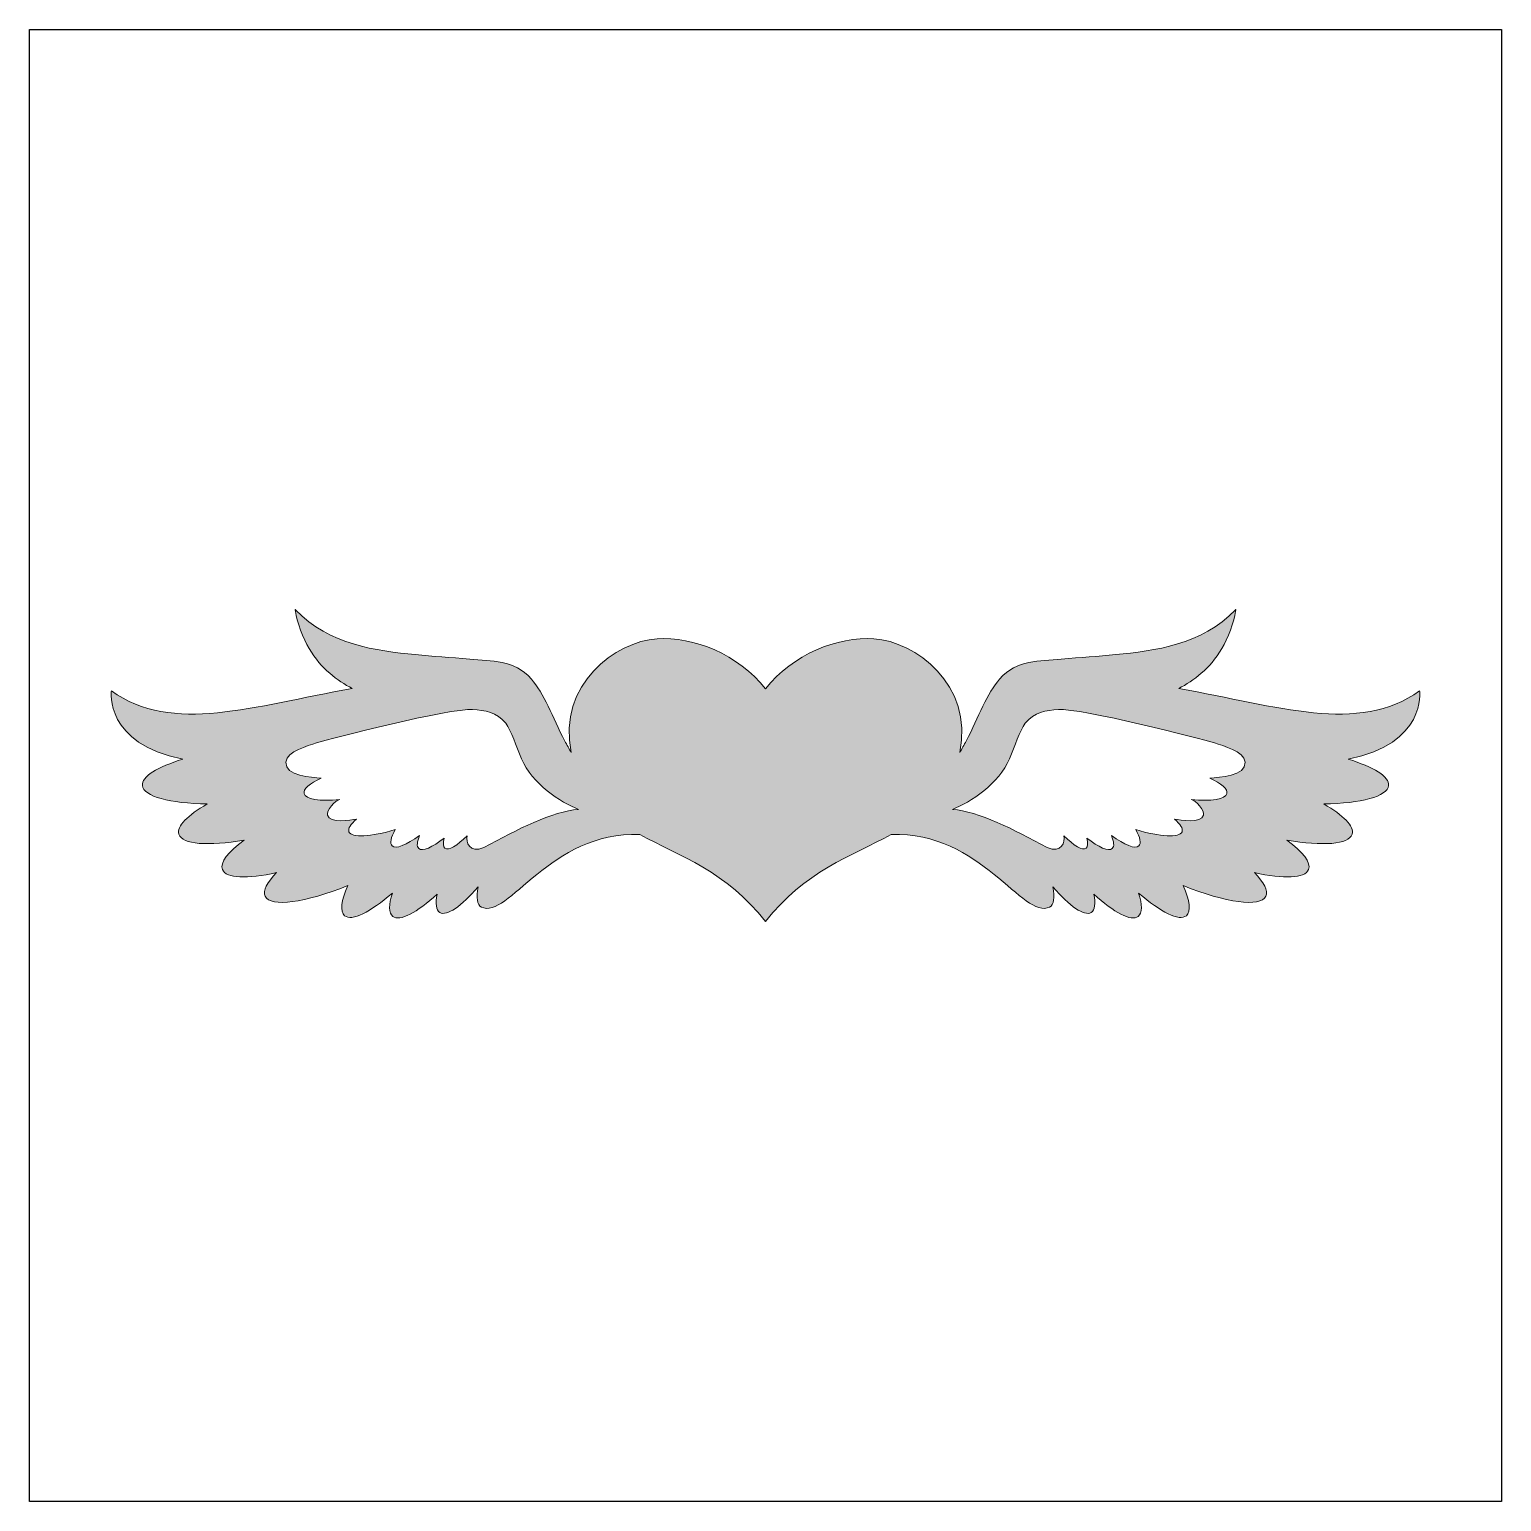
# Model space of a CAD drawing. Header units: inches. Extents: x 0 to 114, y 0 to 114.
import ezdxf

# ---------------------------------------------------------------- set-up
doc = ezdxf.new("R2010")
doc.units = ezdxf.units.IN
doc.header["$MEASUREMENT"] = 0
doc.layers.add('Image Background', color=7, linetype='Continuous')
doc.layers.add('Layer 1', color=7, linetype='Continuous')
picture_1 = doc.add_image_def('image1.png', size_in_pixel=(1350, 1350))

msp = doc.modelspace()

# ---------------------------------------------------------------- hatches: boundary and pattern name
at = {"layer": 'Layer 1', "true_color": 0x34abc6}
h = msp.add_hatch(color=143, dxfattribs=at)
h.dxf.hatch_style = 2
edge = h.paths.add_edge_path()
edge.add_spline(control_points=[(107.94, 62.94), (103.14, 59.56), (97.01, 61.74), (89.24, 63.13), (90.39, 63.74), (91.63, 64.62), (92.59, 66.24), (93.02, 66.97), (93.57, 68.35), (93.64, 69.12), (93.7, 69.28), (93.66, 69.32), (93.63, 69.23), (91.03, 66.51), (87.35, 66.05), (84.34, 65.76), (82.99, 65.63), (81.61, 65.54), (80.11, 65.4), (78.42, 65.25), (76.68, 65.39), (75.33, 63.86), (74.37, 62.77), (73.7, 60.92), (72.73, 59.05), (72.57, 58.74), (72.4, 58.45), (72.23, 58.16), (73.33, 63.44), (68.76, 66.8), (65.57, 66.99), (62.76, 67.16), (59.26, 65.8), (57.15, 63.11), (55.05, 65.8), (51.54, 67.16), (48.73, 66.99), (45.54, 66.8), (40.97, 63.44), (42.07, 58.16), (41.9, 58.45), (41.73, 58.74), (41.57, 59.05), (40.6, 60.92), (39.93, 62.77), (38.97, 63.86), (37.62, 65.39), (35.88, 65.25), (34.19, 65.4), (32.69, 65.54), (31.31, 65.63), (29.96, 65.76), (26.95, 66.05), (23.27, 66.51), (20.67, 69.23), (20.64, 69.32), (20.6, 69.28), (20.66, 69.12), (20.73, 68.35), (21.28, 66.97), (21.71, 66.24), (22.67, 64.62), (23.91, 63.74), (25.06, 63.13), (17.29, 61.74), (11.16, 59.56), (6.36, 62.94), (6.36, 62.94), (5.8, 58.82), (11.92, 57.64), (9.94, 57.04), (8.7, 56.29), (8.77, 55.59), (8.86, 54.74), (10.92, 54.21), (13.81, 54.17), (12.28, 53.29), (11.42, 52.43), (11.6, 51.82), (11.85, 51.01), (13.9, 50.88), (16.67, 51.36), (15.43, 50.44), (14.77, 49.61), (14.99, 49.07), (15.27, 48.37), (16.92, 48.33), (19.19, 48.83), (18.44, 48.07), (18.09, 47.42), (18.3, 47), (18.73, 46.11), (21.42, 46.5), (24.72, 47.82), (24.21, 46.67), (24.09, 45.81), (24.47, 45.49), (25.02, 45.02), (26.47, 45.76), (28.18, 47.25), (27.89, 46.35), (27.88, 45.69), (28.22, 45.43), (28.76, 45.01), (30.09, 45.73), (31.65, 47.17), (31.52, 46.44), (31.58, 45.93), (31.87, 45.74), (32.4, 45.41), (33.55, 46.23), (34.83, 47.72), (34.69, 46.9), (34.76, 46.32), (35.09, 46.16), (37.15, 45.13), (40.43, 52.06), (47.38, 51.79), (50.43, 50.16), (54.16, 48.89), (57.15, 45.03), (57.15, 45.03), (57.15, 45.03), (57.15, 45.03), (57.15, 45.03), (57.15, 45.03), (57.15, 45.03), (57.15, 45.03), (57.15, 45.03), (57.15, 45.03), (57.15, 45.03), (57.15, 45.03), (57.15, 45.03), (60.14, 48.89), (63.87, 50.16), (66.92, 51.79), (73.87, 52.06), (77.15, 45.13), (79.21, 46.16), (79.54, 46.32), (79.61, 46.9), (79.47, 47.72), (80.75, 46.23), (81.9, 45.41), (82.43, 45.74), (82.72, 45.93), (82.78, 46.44), (82.65, 47.17), (84.21, 45.73), (85.54, 45.01), (86.08, 45.43), (86.42, 45.69), (86.41, 46.35), (86.12, 47.25), (87.83, 45.76), (89.28, 45.02), (89.83, 45.49), (90.21, 45.81), (90.09, 46.67), (89.58, 47.82), (92.88, 46.5), (95.57, 46.11), (96, 47), (96.21, 47.42), (95.86, 48.07), (95.11, 48.83), (97.38, 48.33), (99.03, 48.37), (99.31, 49.07), (99.53, 49.61), (98.87, 50.44), (97.63, 51.36), (100.4, 50.88), (102.45, 51.01), (102.7, 51.82), (102.88, 52.43), (102.02, 53.29), (100.49, 54.17), (103.38, 54.21), (105.44, 54.74), (105.53, 55.59), (105.6, 56.29), (104.36, 57.04), (102.38, 57.64), (108.5, 58.82), (107.94, 62.94), (107.94, 62.94)], knot_values=[0, 0, 0, 0, 1, 1, 1, 2, 2, 2, 3, 3, 3, 4, 4, 4, 5, 5, 5, 6, 6, 6, 7, 7, 7, 8, 8, 8, 9, 9, 9, 10, 10, 10, 11, 11, 11, 12, 12, 12, 13, 13, 13, 14, 14, 14, 15, 15, 15, 16, 16, 16, 17, 17, 17, 18, 18, 18, 19, 19, 19, 20, 20, 20, 21, 21, 21, 22, 22, 22, 23, 23, 23, 24, 24, 24, 25, 25, 25, 26, 26, 26, 27, 27, 27, 28, 28, 28, 29, 29, 29, 30, 30, 30, 31, 31, 31, 32, 32, 32, 33, 33, 33, 34, 34, 34, 35, 35, 35, 36, 36, 36, 37, 37, 37, 38, 38, 38, 39, 39, 39, 40, 40, 40, 41, 41, 41, 42, 42, 42, 43, 43, 43, 44, 44, 44, 45, 45, 45, 46, 46, 46, 47, 47, 47, 48, 48, 48, 49, 49, 49, 50, 50, 50, 51, 51, 51, 52, 52, 52, 53, 53, 53, 54, 54, 54, 55, 55, 55, 56, 56, 56, 57, 57, 57, 58, 58, 58, 59, 59, 59, 60, 60, 60, 61, 61, 61, 62, 62, 62, 62], degree=3, periodic=1)
edge = h.paths.add_edge_path()
edge.add_spline(control_points=[(35.29, 50.78), (34.15, 50.28), (33.87, 51.24), (33.98, 51.69), (33.21, 50.92), (32.54, 50.52), (32.26, 50.72), (32.11, 50.84), (32.1, 51.12), (32.2, 51.52), (31.28, 50.79), (30.51, 50.45), (30.23, 50.71), (30.05, 50.87), (30.09, 51.23), (30.29, 51.72), (29.28, 50.97), (28.44, 50.63), (28.16, 50.91), (27.96, 51.1), (28.06, 51.57), (28.4, 52.18), (26.52, 51.6), (25.01, 51.5), (24.81, 52.01), (24.72, 52.26), (24.94, 52.6), (25.39, 52.99), (24.93, 52.92), (23.32, 52.62), (23.14, 53.29), (23.04, 53.65), (23.75, 54.46), (24.1, 54.5), (22.55, 54.35), (21.42, 54.51), (21.32, 54.97), (21.24, 55.32), (21.76, 55.76), (22.64, 56.17), (21.95, 56.24), (19.82, 56.31), (19.91, 57.41), (19.98, 58.27), (21.63, 58.68), (22.3, 58.9), (23.26, 59.22), (32.71, 61.63), (34.41, 61.49), (35.34, 61.42), (36.3, 61.33), (36.98, 60.43), (37.46, 59.79), (37.75, 58.73), (38.21, 57.66), (39.01, 55.74), (41.23, 54.29), (42.64, 53.74), (40.62, 53.6), (37.86, 52.19), (35.29, 50.78)], knot_values=[0, 0, 0, 0, 1, 1, 1, 2, 2, 2, 3, 3, 3, 4, 4, 4, 5, 5, 5, 6, 6, 6, 7, 7, 7, 8, 8, 8, 9, 9, 9, 10, 10, 10, 11, 11, 11, 12, 12, 12, 13, 13, 13, 14, 14, 14, 15, 15, 15, 16, 16, 16, 17, 17, 17, 18, 18, 18, 19, 19, 19, 20, 20, 20, 20], degree=3, periodic=1)
edge = h.paths.add_edge_path()
edge.add_spline(control_points=[(91.66, 56.17), (92.54, 55.76), (93.06, 55.32), (92.98, 54.97), (92.88, 54.51), (91.75, 54.35), (90.2, 54.5), (90.55, 54.46), (91.26, 53.65), (91.16, 53.29), (90.98, 52.62), (89.37, 52.92), (88.91, 52.99), (89.36, 52.6), (89.58, 52.26), (89.49, 52.01), (89.29, 51.5), (87.78, 51.6), (85.9, 52.18), (86.24, 51.57), (86.34, 51.1), (86.14, 50.91), (85.86, 50.63), (85.02, 50.97), (84.01, 51.72), (84.21, 51.23), (84.25, 50.87), (84.07, 50.71), (83.79, 50.45), (83.02, 50.79), (82.1, 51.52), (82.2, 51.12), (82.19, 50.84), (82.04, 50.72), (81.76, 50.52), (81.09, 50.92), (80.32, 51.69), (80.43, 51.24), (80.15, 50.28), (79.01, 50.78), (76.44, 52.19), (73.68, 53.6), (71.66, 53.74), (73.07, 54.29), (75.29, 55.74), (76.09, 57.66), (76.55, 58.73), (76.84, 59.79), (77.32, 60.43), (78, 61.33), (78.96, 61.42), (79.89, 61.49), (81.59, 61.63), (91.04, 59.22), (92, 58.9), (92.67, 58.68), (94.32, 58.27), (94.39, 57.41), (94.48, 56.31), (92.35, 56.24), (91.66, 56.17)], knot_values=[0, 0, 0, 0, 1, 1, 1, 2, 2, 2, 3, 3, 3, 4, 4, 4, 5, 5, 5, 6, 6, 6, 7, 7, 7, 8, 8, 8, 9, 9, 9, 10, 10, 10, 11, 11, 11, 12, 12, 12, 13, 13, 13, 14, 14, 14, 15, 15, 15, 16, 16, 16, 17, 17, 17, 18, 18, 18, 19, 19, 19, 20, 20, 20, 20], degree=3, periodic=1)

# ---------------------------------------------------------------- linework, layer by layer
at = {"layer": 'Layer 1', "lineweight": 0}
for points, knots in [([(107.94, 62.94), (103.14, 59.56), (97.01, 61.74), (89.24, 63.13), (90.39, 63.74), (91.63, 64.62), (92.59, 66.24), (93.02, 66.97), (93.57, 68.35), (93.64, 69.12), (93.7, 69.28), (93.66, 69.32), (93.63, 69.23), (91.03, 66.51), (87.35, 66.05), (84.34, 65.76), (82.99, 65.63), (81.61, 65.54), (80.11, 65.4), (78.42, 65.25), (76.68, 65.39), (75.33, 63.86), (74.37, 62.77), (73.7, 60.92), (72.73, 59.05), (72.57, 58.74), (72.4, 58.45), (72.23, 58.16), (73.33, 63.44), (68.76, 66.8), (65.57, 66.99), (62.76, 67.16), (59.26, 65.8), (57.15, 63.11), (55.05, 65.8), (51.54, 67.16), (48.73, 66.99), (45.54, 66.8), (40.97, 63.44), (42.07, 58.16), (41.9, 58.45), (41.73, 58.74), (41.57, 59.05), (40.6, 60.92), (39.93, 62.77), (38.97, 63.86), (37.62, 65.39), (35.88, 65.25), (34.19, 65.4), (32.69, 65.54), (31.31, 65.63), (29.96, 65.76), (26.95, 66.05), (23.27, 66.51), (20.67, 69.23), (20.64, 69.32), (20.6, 69.28), (20.66, 69.12), (20.73, 68.35), (21.28, 66.97), (21.71, 66.24), (22.67, 64.62), (23.91, 63.74), (25.06, 63.13), (17.29, 61.74), (11.16, 59.56), (6.36, 62.94), (6.36, 62.94), (5.8, 58.82), (11.92, 57.64), (9.94, 57.04), (8.7, 56.29), (8.77, 55.59), (8.86, 54.74), (10.92, 54.21), (13.81, 54.17), (12.28, 53.29), (11.42, 52.43), (11.6, 51.82), (11.85, 51.01), (13.9, 50.88), (16.67, 51.36), (15.43, 50.44), (14.77, 49.61), (14.99, 49.07), (15.27, 48.37), (16.92, 48.33), (19.19, 48.83), (18.44, 48.07), (18.09, 47.42), (18.3, 47), (18.73, 46.11), (21.42, 46.5), (24.72, 47.82), (24.21, 46.67), (24.09, 45.81), (24.47, 45.49), (25.02, 45.02), (26.47, 45.76), (28.18, 47.25), (27.89, 46.35), (27.88, 45.69), (28.22, 45.43), (28.76, 45.01), (30.09, 45.73), (31.65, 47.17), (31.52, 46.44), (31.58, 45.93), (31.87, 45.74), (32.4, 45.41), (33.55, 46.23), (34.83, 47.72), (34.69, 46.9), (34.76, 46.32), (35.09, 46.16), (37.15, 45.13), (40.43, 52.06), (47.38, 51.79), (50.43, 50.16), (54.16, 48.89), (57.15, 45.03), (57.15, 45.03), (57.15, 45.03), (57.15, 45.03), (57.15, 45.03), (57.15, 45.03), (57.15, 45.03), (57.15, 45.03), (57.15, 45.03), (57.15, 45.03), (57.15, 45.03), (57.15, 45.03), (57.15, 45.03), (60.14, 48.89), (63.87, 50.16), (66.92, 51.79), (73.87, 52.06), (77.15, 45.13), (79.21, 46.16), (79.54, 46.32), (79.61, 46.9), (79.47, 47.72), (80.75, 46.23), (81.9, 45.41), (82.43, 45.74), (82.72, 45.93), (82.78, 46.44), (82.65, 47.17), (84.21, 45.73), (85.54, 45.01), (86.08, 45.43), (86.42, 45.69), (86.41, 46.35), (86.12, 47.25), (87.83, 45.76), (89.28, 45.02), (89.83, 45.49), (90.21, 45.81), (90.09, 46.67), (89.58, 47.82), (92.88, 46.5), (95.57, 46.11), (96, 47), (96.21, 47.42), (95.86, 48.07), (95.11, 48.83), (97.38, 48.33), (99.03, 48.37), (99.31, 49.07), (99.53, 49.61), (98.87, 50.44), (97.63, 51.36), (100.4, 50.88), (102.45, 51.01), (102.7, 51.82), (102.88, 52.43), (102.02, 53.29), (100.49, 54.17), (103.38, 54.21), (105.44, 54.74), (105.53, 55.59), (105.6, 56.29), (104.36, 57.04), (102.38, 57.64), (108.5, 58.82), (107.94, 62.94), (107.94, 62.94)], [0, 0, 0, 0, 1, 1, 1, 2, 2, 2, 3, 3, 3, 4, 4, 4, 5, 5, 5, 6, 6, 6, 7, 7, 7, 8, 8, 8, 9, 9, 9, 10, 10, 10, 11, 11, 11, 12, 12, 12, 13, 13, 13, 14, 14, 14, 15, 15, 15, 16, 16, 16, 17, 17, 17, 18, 18, 18, 19, 19, 19, 20, 20, 20, 21, 21, 21, 22, 22, 22, 23, 23, 23, 24, 24, 24, 25, 25, 25, 26, 26, 26, 27, 27, 27, 28, 28, 28, 29, 29, 29, 30, 30, 30, 31, 31, 31, 32, 32, 32, 33, 33, 33, 34, 34, 34, 35, 35, 35, 36, 36, 36, 37, 37, 37, 38, 38, 38, 39, 39, 39, 40, 40, 40, 41, 41, 41, 42, 42, 42, 43, 43, 43, 44, 44, 44, 45, 45, 45, 46, 46, 46, 47, 47, 47, 48, 48, 48, 49, 49, 49, 50, 50, 50, 51, 51, 51, 52, 52, 52, 53, 53, 53, 54, 54, 54, 55, 55, 55, 56, 56, 56, 57, 57, 57, 58, 58, 58, 59, 59, 59, 60, 60, 60, 61, 61, 61, 62, 62, 62, 62]), ([(35.29, 50.78), (34.15, 50.28), (33.87, 51.24), (33.98, 51.69), (33.21, 50.92), (32.54, 50.52), (32.26, 50.72), (32.11, 50.84), (32.1, 51.12), (32.2, 51.52), (31.28, 50.79), (30.51, 50.45), (30.23, 50.71), (30.05, 50.87), (30.09, 51.23), (30.29, 51.72), (29.28, 50.97), (28.44, 50.63), (28.16, 50.91), (27.96, 51.1), (28.06, 51.57), (28.4, 52.18), (26.52, 51.6), (25.01, 51.5), (24.81, 52.01), (24.72, 52.26), (24.94, 52.6), (25.39, 52.99), (24.93, 52.92), (23.32, 52.62), (23.14, 53.29), (23.04, 53.65), (23.75, 54.46), (24.1, 54.5), (22.55, 54.35), (21.42, 54.51), (21.32, 54.97), (21.24, 55.32), (21.76, 55.76), (22.64, 56.17), (21.95, 56.24), (19.82, 56.31), (19.91, 57.41), (19.98, 58.27), (21.63, 58.68), (22.3, 58.9), (23.26, 59.22), (32.71, 61.63), (34.41, 61.49), (35.34, 61.42), (36.3, 61.33), (36.98, 60.43), (37.46, 59.79), (37.75, 58.73), (38.21, 57.66), (39.01, 55.74), (41.23, 54.29), (42.64, 53.74), (40.62, 53.6), (37.86, 52.19), (35.29, 50.78)], [0, 0, 0, 0, 1, 1, 1, 2, 2, 2, 3, 3, 3, 4, 4, 4, 5, 5, 5, 6, 6, 6, 7, 7, 7, 8, 8, 8, 9, 9, 9, 10, 10, 10, 11, 11, 11, 12, 12, 12, 13, 13, 13, 14, 14, 14, 15, 15, 15, 16, 16, 16, 17, 17, 17, 18, 18, 18, 19, 19, 19, 20, 20, 20, 20]), ([(91.66, 56.17), (92.54, 55.76), (93.06, 55.32), (92.98, 54.97), (92.88, 54.51), (91.75, 54.35), (90.2, 54.5), (90.55, 54.46), (91.26, 53.65), (91.16, 53.29), (90.98, 52.62), (89.37, 52.92), (88.91, 52.99), (89.36, 52.6), (89.58, 52.26), (89.49, 52.01), (89.29, 51.5), (87.78, 51.6), (85.9, 52.18), (86.24, 51.57), (86.34, 51.1), (86.14, 50.91), (85.86, 50.63), (85.02, 50.97), (84.01, 51.72), (84.21, 51.23), (84.25, 50.87), (84.07, 50.71), (83.79, 50.45), (83.02, 50.79), (82.1, 51.52), (82.2, 51.12), (82.19, 50.84), (82.04, 50.72), (81.76, 50.52), (81.09, 50.92), (80.32, 51.69), (80.43, 51.24), (80.15, 50.28), (79.01, 50.78), (76.44, 52.19), (73.68, 53.6), (71.66, 53.74), (73.07, 54.29), (75.29, 55.74), (76.09, 57.66), (76.55, 58.73), (76.84, 59.79), (77.32, 60.43), (78, 61.33), (78.96, 61.42), (79.89, 61.49), (81.59, 61.63), (91.04, 59.22), (92, 58.9), (92.67, 58.68), (94.32, 58.27), (94.39, 57.41), (94.48, 56.31), (92.35, 56.24), (91.66, 56.17)], [0, 0, 0, 0, 1, 1, 1, 2, 2, 2, 3, 3, 3, 4, 4, 4, 5, 5, 5, 6, 6, 6, 7, 7, 7, 8, 8, 8, 9, 9, 9, 10, 10, 10, 11, 11, 11, 12, 12, 12, 13, 13, 13, 14, 14, 14, 15, 15, 15, 16, 16, 16, 17, 17, 17, 18, 18, 18, 19, 19, 19, 20, 20, 20, 20])]:
    msp.add_open_spline(points, degree=3, knots=knots, dxfattribs=at)

# ---------------------------------------------------------------- pictures from other files: only their frames are drawn
at = {"layer": 'Image Background'}
image = msp.add_image(picture_1, insert=(0, 0), size_in_units=(114.3, 114.3), dxfattribs=at)

doc.saveas('drawing.dxf')
